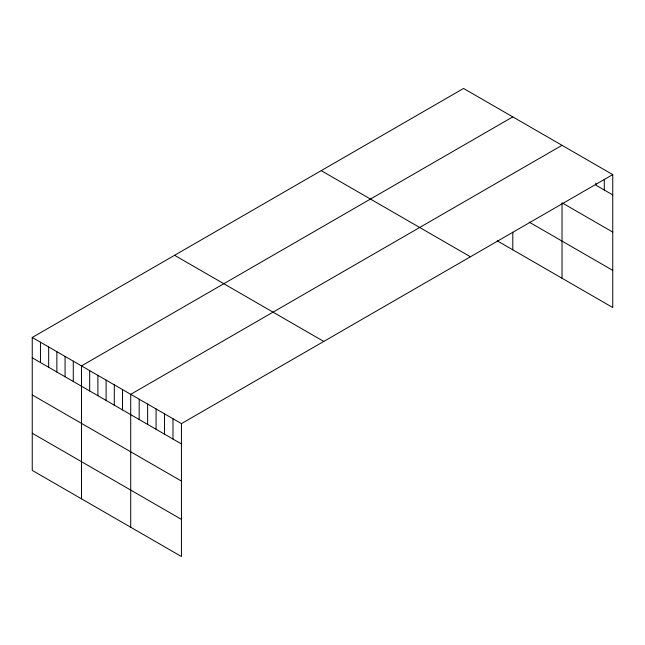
<?xml version="1.0" encoding="UTF-8"?>
<svg xmlns="http://www.w3.org/2000/svg" width="645" height="645" viewBox="0 0 645 645"><rect width="100%" height="100%" fill="white"/><g stroke="black" fill="none" stroke-linecap="round" stroke-linejoin="round"><path stroke-width="0.97" d="M612.75 174.602L181.447 423.612L181.447 556.538L32.25 470.399L32.25 337.472L463.553 88.462L612.75 174.602L612.75 307.528L497.198 240.811M512.791 116.89L81.488 365.9L81.488 498.827M562.021 145.31L130.717 394.321L130.717 527.255M612.75 194.919L595.843 185.155L595.843 183.22M562.021 202.796L612.75 232.079M529.198 222.13L612.75 270.368M321.226 170.635L470.423 256.775M174.577 255.299L323.774 341.439M32.25 337.472L181.447 423.612M32.25 357.798L181.447 443.937M32.25 394.958L181.447 481.089M32.25 433.247L181.447 519.378M604.292 179.391L604.292 190.041M562.021 203.756L562.021 278.237M512.791 232.168L512.791 249.817M172.989 418.726L172.989 439.051M164.531 413.848L164.531 434.174M156.082 408.97L156.082 429.288M147.624 404.084L147.624 424.41M139.175 399.207L139.175 419.532M122.51 389.588L122.51 409.914M114.31 384.847L114.31 405.173M106.102 380.115L106.102 400.432M97.895 375.374L97.895 395.699M89.687 370.633L89.687 390.959M73.28 361.16L73.28 381.485M65.072 356.427L65.072 376.745M56.865 351.686L56.865 372.012M48.665 346.945L48.665 367.271M40.458 342.213L40.458 362.538"/></g></svg>
